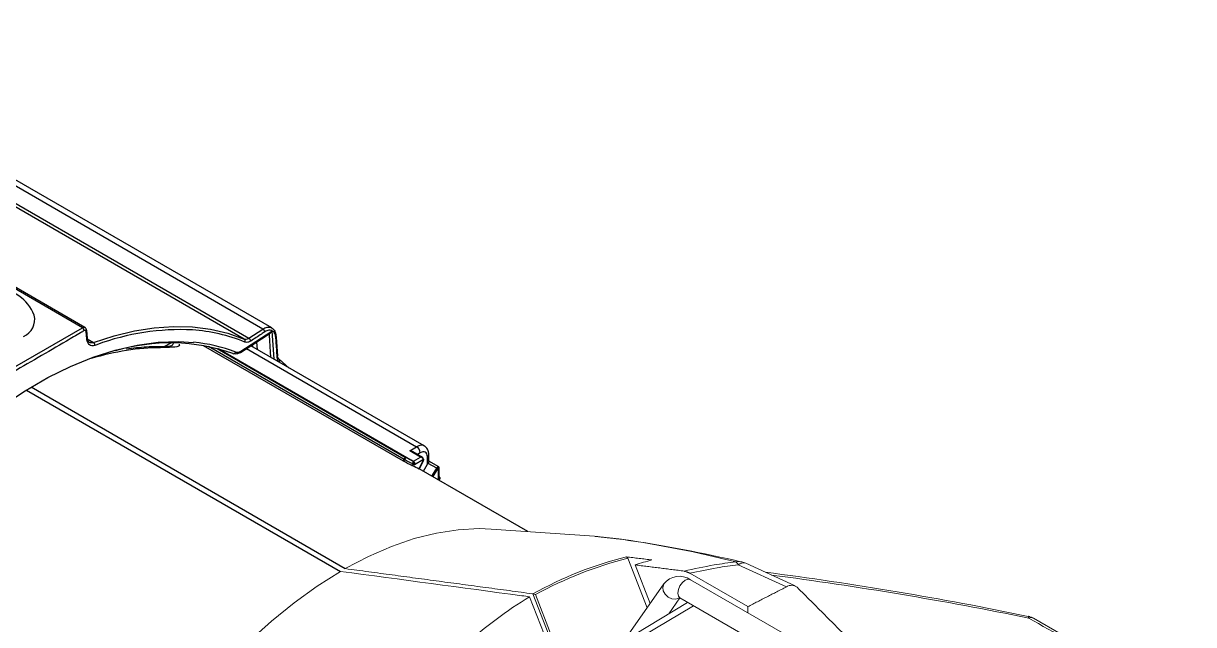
# Model space of a CAD drawing. Extents: x 8 to 113, y 1 to 87.
# Drawn here: x 24.06 to 31, y 66.02 to 69.59 of the extents above; entities that cross this region are included whole.
import ezdxf

# ---------------------------------------------------------------- set-up
doc = ezdxf.new("R2010")
doc.units = 0
doc.header["$MEASUREMENT"] = 0
doc.layers.add('OBJECT', color=7, linetype='CONTINUOUS')

msp = doc.modelspace()

# ---------------------------------------------------------------- linework, layer by layer
at = {"layer": 'OBJECT'}
for p, q in [((24.4076, 67.7802), (21.2787, 69.5864)), ((24.4228, 67.7816), (21.3174, 69.5743)), ((25.5323, 67.779), (22.6086, 69.4668)), ((25.4794, 67.7727), (22.6122, 69.4279)), ((25.3682, 67.7133), (22.5971, 69.3131)), ((22.6257, 69.3173), (25.3956, 67.7183)), ((23.8174, 67.4395), (24.4076, 67.7802)), ((24.4381, 67.7186), (24.4339, 67.7631)), ((25.3489, 67.6407), (25.5325, 67.7598)), ((25.3956, 67.7183), (25.4794, 67.7727)), ((25.5325, 67.7598), (25.5434, 67.5947)), ((24.4361, 67.7151), (24.4733, 67.6936)), ((24.4937, 67.6796), (24.4821, 67.6755)), ((24.8895, 67.6677), (24.9338, 67.6898)), ((25.1242, 67.6752), (26.3121, 66.9895)), ((26.3176, 66.9991), (25.1571, 67.669)), ((26.4367, 67.079), (25.4077, 67.6731)), ((25.4191, 67.6665), (25.4182, 67.6799)), ((25.4417, 67.6952), (25.4445, 67.6518)), ((25.5675, 67.6142), (25.5606, 67.7245)), ((25.2076, 67.6572), (26.3302, 67.0091)), ((26.3692, 66.9883), (25.2129, 67.6558)), ((25.2185, 67.6542), (26.3715, 66.9886)), ((25.3828, 67.6569), (26.3921, 67.0742)), ((25.575, 67.5929), (25.6361, 67.5412)), ((25.5818, 67.5725), (25.5782, 67.5753)), ((24.0754, 67.41), (25.9399, 66.3336)), ((25.9682, 66.35), (24.1032, 67.4266)), ((26.3507, 67.0491), (26.3921, 67.0742)), ((26.4153, 67.0118), (26.3507, 67.0491)), ((26.4278, 67.0096), (26.3689, 67.0436)), ((26.3121, 66.9895), (26.3176, 66.999)), ((26.3197, 66.9978), (26.3142, 66.9883)), ((26.3176, 66.999), (26.3176, 66.9991)), ((26.3197, 66.9979), (26.3197, 66.9978)), ((26.3633, 66.9622), (26.3684, 66.9711)), ((26.3684, 66.9711), (26.3686, 66.9716)), ((26.371, 66.9872), (26.3692, 66.9883)), ((26.3715, 66.9886), (26.3733, 66.9875)), ((26.3733, 66.9875), (26.4153, 67.0118)), ((26.3733, 66.9875), (26.3747, 66.9866)), ((26.433, 66.9975), (26.3786, 66.9661)), ((26.4138, 67.0384), (26.3964, 67.0278)), ((26.4061, 66.9419), (26.4313, 66.9913)), ((26.4069, 66.9415), (26.4323, 66.9911)), ((26.4573, 66.9701), (26.4563, 67.014)), ((26.5111, 66.946), (26.4601, 66.9754)), ((26.4654, 66.987), (26.4646, 67.026)), ((26.5234, 66.9547), (26.4654, 66.9882)), ((26.3723, 66.9689), (26.3673, 66.9602)), ((26.3727, 66.9695), (26.3723, 66.9689)), ((27.0529, 66.57), (26.4075, 66.9426)), ((26.432, 66.9284), (26.4573, 66.9701)), ((26.4814, 66.8999), (26.5111, 66.946)), ((26.5169, 66.9421), (26.4875, 66.8965)), ((26.5215, 66.8839), (26.5215, 66.9466)), ((26.5259, 66.8944), (26.5259, 66.9504)), ((26.5244, 66.8751), (26.5271, 66.8799)), ((26.5252, 66.8747), (26.5279, 66.8794)), ((26.5271, 66.8799), (26.5275, 66.8806)), ((26.5279, 66.8794), (26.5284, 66.8802))]:
    msp.add_line(p, q, dxfattribs=at)
at = {"layer": 'OBJECT', "linetype": 'Continuous', "lineweight": 15}
for p, q in [((27.4471, 66.543), (26.8354, 66.5855)), ((27.646, 66.4117), (27.7602, 66.1172)), ((27.6894, 66.3727), (27.7785, 66.1432)), ((28.5871, 66.2423), (28.3007, 66.3734)), ((28.6396, 66.2478), (28.3462, 66.3821)), ((28.3586, 66.125), (28.0145, 66.3237)), ((28.6436, 65.9235), (28.0179, 66.2847)), ((27.8605, 66.2598), (27.6481, 65.9577)), ((27.0627, 66.1835), (27.149, 65.9612)), ((27.176, 65.9577), (27.0816, 66.2011)), ((27.0982, 66.1964), (27.1916, 65.9556)), ((28.0004, 66.1505), (27.6052, 65.9109)), ((27.8889, 66.083), (27.9549, 66.1768)), ((27.9554, 66.1765), (28.5811, 65.8153)), ((27.6604, 65.9059), (28.0357, 66.1301)), ((31.0047, 65.5112), (30.0537, 66.0564))]:
    msp.add_line(p, q, dxfattribs=at)
at = {"layer": 'OBJECT', "flags": 128}
for points in [[(24.4339, 67.7122), (24.4315, 67.7373), (24.4297, 67.7567)], [(24.4733, 67.6936), (24.5959, 67.7329), (24.7164, 67.7619), (24.8343, 67.7803), (24.9492, 67.7881), (25.0605, 67.7853), (25.1677, 67.7718), (25.2704, 67.7478), (25.3682, 67.7133)], [(22.9529, 66.2704), (23.0598, 66.4273), (23.1725, 66.5783), (23.2903, 66.7226), (23.4125, 66.8593), (23.5387, 66.9877), (23.668, 67.1073), (23.7998, 67.2172), (23.9334, 67.317), (24.068, 67.4062), (24.203, 67.4841), (24.3377, 67.5505), (24.4713, 67.6049), (24.6031, 67.6471), (24.7324, 67.6769), (24.8585, 67.694), (24.9808, 67.6985), (25.068, 67.6936)], [(26.3197, 66.9978), (26.3194, 66.998), (26.3191, 66.9981), (26.3188, 66.9983), (26.3186, 66.9984), (26.3183, 66.9986), (26.3181, 66.9987), (26.3178, 66.9989), (26.3176, 66.999)]]:
    msp.add_lwpolyline(points, dxfattribs=at)
at = {"layer": 'OBJECT', "linetype": 'Continuous', "lineweight": 15, "flags": 128}
for points in [[(25.9684, 66.3505), (26.1058, 66.4225), (26.2423, 66.4819), (26.3771, 66.5284), (26.5094, 66.5617), (26.6386, 66.5817), (26.7637, 66.5881), (26.8354, 66.5855)], [(24.6935, 65.0209), (24.7959, 65.1872), (24.9051, 65.3479), (25.0205, 65.5023), (25.1413, 65.6495), (25.267, 65.7884), (25.3966, 65.9184), (25.5296, 66.0386), (25.665, 66.1484), (25.8021, 66.2471), (25.9402, 66.3342)], [(27.9866, 66.2817), (27.9697, 66.268), (27.9554, 66.2487), (27.9458, 66.2266), (27.9424, 66.2051), (27.9458, 66.1875), (27.9554, 66.1765), (27.9554, 66.1765)], [(28.0179, 66.2847), (28.0035, 66.2875), (27.9866, 66.2817)], [(27.8605, 66.2599), (27.8593, 66.2581), (27.8533, 66.2395), (27.8561, 66.2186), (27.8674, 66.1984), (27.8854, 66.1821), (27.9074, 66.1722), (27.9301, 66.1702), (27.9499, 66.1763), (27.9525, 66.1779)], [(27.9483, 66.1799), (27.9479, 66.1798), (27.9535, 66.1775), (27.9554, 66.1765)], [(30.0319, 66.0654), (30.0246, 66.0679), (30.0224, 66.0681)], [(30.0317, 66.066), (30.0305, 66.0663), (30.0235, 66.0675)], [(30.0534, 66.0557), (30.0433, 66.0616), (30.0314, 66.065)]]:
    msp.add_lwpolyline(points, dxfattribs=at)
at = {"layer": 'OBJECT'}
for centre, radius, start, end in [((23.8907, 67.7664), 0.2466, 20.84499, 159.16972), ((24.0192, 67.8269), 0.1055, 291.29104, 14.9873), ((24.3954, 67.7606), 0.0231, 5.79474, 57.9521), ((24.4266, 67.7633), 0.00726, 294.64896, 358.04226), ((24.9904, 66.3411), 1.4277, 87.14323, 110.3564), ((24.9957, 66.7745), 0.9947, 67.74538, 86.20677), ((25.4686, 67.7534), 0.0221, 5.44353, 60.69893), ((24.4308, 67.7188), 0.00725, 294.65359, 358.26359), ((24.4621, 67.677), 0.02, 355.70473, 55.99709), ((24.9285, 66.5562), 1.1338, 70.86464, 106.69381), ((24.8531, 67.6315), 0.0356, 58.51855, 89.95981), ((24.9778, 66.7342), 0.9637, 69.3201, 84.63004), ((25.3599, 67.7018), 0.0143, 332.12351, 54.13296), ((25.3847, 67.6989), 0.0222, 5.49579, 60.57381), ((25.5538, 67.7232), 0.00703, 10.37635, 68.67354), ((25.5538, 67.7246), 0.00689, 297.33697, 359.24975), ((25.3054, 67.6396), 0.0133, 246.77541, 343.38731), ((25.3427, 67.6381), 0.006, 272.03642, 302.40071), ((25.3409, 67.6395), 0.00815, 307.97387, 8.76534), ((25.5609, 67.6142), 0.00685, 297.41582, 0.46146), ((25.5676, 67.5824), 0.0128, 326.02309, 54.59024), ((26.3686, 67.0354), 0.0454, 3.76011, 58.77566), ((26.1329, 66.6621), 0.3842, 60.91008, 61.27196), ((28.4432, 70.5688), 4.1531, 240.02711, 240.08976), ((26.024, 66.2821), 0.7708, 63.10115, 63.43818), ((26.37, 66.9908), 0.00262, 251.07905, 304.83823), ((26.3718, 66.9901), 0.00298, 254.76295, 300.91311), ((26.3704, 66.9831), 0.00383, 50.2193, 56.85288), ((26.371, 66.9819), 0.00427, 56.28154, 70.21726), ((26.419, 66.9979), 0.014, 331.85304, 358.36965), ((26.4321, 66.9924), 0.0013, 234.33619, 276.96545), ((26.4322, 66.9996), 0.00227, 290.81516, 357.97174), ((26.4459, 67.0301), 0.0191, 303.04687, 347.76814), ((26.021, 66.1779), 0.8555, 63.24657, 66.11612), ((26.0269, 66.1895), 0.8524, 65.63212, 66.09407), ((26.529, 66.9349), 0.021, 121.73294, 148.2158), ((26.483, 66.8972), 0.0563, 52.91251, 60.01241), ((26.5289, 66.9347), 0.014, 121.73105, 148.2165), ((26.5138, 66.9463), 0.00769, 2.67025, 57.40155), ((26.0286, 66.1906), 0.8506, 54.12277, 54.5856), ((26.5913, 66.9911), 0.1284, 239.99695, 240.40629), ((26.5265, 66.8785), 0.00224, 40.08713, 63.87531)]:
    msp.add_arc(centre, radius, start, end, dxfattribs=at)
at = {"layer": 'OBJECT', "linetype": 'Continuous', "lineweight": 15}
for centre, radius, start, end in [((26.6557, 59.9087), 6.6842, 75.87462, 81.81141), ((26.4151, 58.3143), 8.2977, 76.70913, 81.64794), ((28.1884, 64.2173), 2.2711, 104.04899, 119.13843), ((27.6328, 66.4073), 0.0138, 18.22483, 72.12089), ((28.1883, 64.2277), 2.2503, 103.94607, 118.97355), ((28.3027, 66.3013), 0.091, 77.24493, 99.97266), ((28.2627, 66.3577), 0.0411, 22.47079, 53.8991), ((28.3313, 66.3364), 0.0481, 72.03809, 129.62541), ((28.2962, 66.273), 0.12, 65.41152, 77.43055), ((27.9523, 66.1895), 0.1156, 55.42587, 142.55103), ((25.8079, 45.7462), 20.7534, 78.28408, 82.65378), ((25.7451, 45.1267), 21.3637, 78.44167, 82.59334), ((28.6173, 66.1966), 0.0549, 51.6533, 123.51106), ((28.3059, 64.1179), 2.4108, 121.04135, 132.45736), ((27.0774, 66.1549), 0.0464, 63.3311, 83.62051), ((30.0389, 66.0276), 0.0324, 62.86144, 114.09885)]:
    msp.add_arc(centre, radius, start, end, dxfattribs=at)
at = {"layer": 'OBJECT'}
for centre, major_axis, ratio, start_param, end_param in [((24.0664, 65.3497), (1.3422, 2.1691), 0.596708, 0.357038, 0.591293), ((26.3932, 67.0002), (0.0428, 0.0792), 0.577089, 6.238484, 7.053199), ((26.4149, 66.9889), (0.0278, 0.0532), 0.576709, 5.474205, 7.045002), ((25.3664, 64.5992), (4.3995, -2.5368), 0.50212, 1.633221, 1.644183), ((25.344, 64.6121), (4.4167, -2.5467), 0.50212, 1.627897, 1.638809), ((25.3452, 64.6114), (4.4243, -2.5511), 0.504205, 1.629613, 1.638283), ((26.4153, 66.9995), (0.0175, 0.0038), 0.675526, 6.137955, 7.708752), ((26.4153, 66.9995), (0.0175, -0.0038), 0.675481, 0.146098, 1.716894), ((26.4356, 66.9815), (0.0215, 0.0326), 0.626572, 4.775157, 4.930046), ((26.5109, 66.9446), (0.0126, 0.01), 0.166635, 0.06609, 0.852553), ((26.5109, 66.9446), (0.015, 0.006), 0.167449, 5.43078, 6.20908)]:
    msp.add_ellipse(centre, major_axis=major_axis, ratio=ratio, start_param=start_param, end_param=end_param, dxfattribs=at)
at = {"layer": 'OBJECT', "linetype": 'Continuous', "lineweight": 15}
msp.add_ellipse((28.9185, 61.7683), major_axis=(-1.0463, 4.6541), ratio=0.670157, start_param=0.02679, end_param=0.059264, dxfattribs=at)
at = {"layer": 'OBJECT'}
for points, knots in [([(24.4183, 67.763), (24.4113, 67.7588), (24.3764, 67.7382), (24.2294, 67.6516), (24.04, 67.5419), (23.8767, 67.4497), (23.8279, 67.4221)], [0, 0, 0, 0, 0.035928, 0.179639, 0.754501, 1, 1, 1, 1]), ([(24.4076, 67.7802), (24.41, 67.7812), (24.4147, 67.7834), (24.42, 67.7833), (24.4221, 67.7816), (24.4226, 67.7812)], [0, 0, 0, 0, 0.428343, 0.856682, 1, 1, 1, 1]), ([(24.4297, 67.7567), (24.4294, 67.7581), (24.4289, 67.7608), (24.4268, 67.7634), (24.4238, 67.7646), (24.4208, 67.7643), (24.419, 67.7633), (24.4183, 67.763)], [0, 0, 0, 0, 0.219081, 0.438183, 0.656825, 0.874764, 1, 1, 1, 1]), ([(24.4337, 67.763), (24.4338, 67.7634), (24.4339, 67.767), (24.4314, 67.7729), (24.4273, 67.7789), (24.4237, 67.7807), (24.4226, 67.7812)], [0, 0, 0, 0, 0.051155, 0.467909, 0.839673, 1, 1, 1, 1]), ([(25.3459, 67.6331), (25.3586, 67.6413), (25.4176, 67.6793), (25.4763, 67.7176), (25.5223, 67.7476)], [0, 0, 0, 0, 0.215378, 1, 1, 1, 1]), ([(25.4906, 67.7555), (25.484, 67.7512), (25.4561, 67.733), (25.4281, 67.7149), (25.4068, 67.7011)], [0, 0, 0, 0, 0.237767, 1, 1, 1, 1]), ([(25.4794, 67.7727), (25.4876, 67.777), (25.5041, 67.7855), (25.5267, 67.7838), (25.5442, 67.7712), (25.5539, 67.7516), (25.5557, 67.7358), (25.5564, 67.7298)], [0, 0, 0, 0, 0.216872, 0.433758, 0.650331, 0.86677, 1, 1, 1, 1]), ([(25.557, 67.7185), (25.5557, 67.7268), (25.5532, 67.7435), (25.541, 67.7597), (25.524, 67.7668), (25.5062, 67.7644), (25.4949, 67.758), (25.4906, 67.7555)], [0, 0, 0, 0, 0.2168, 0.433617, 0.650078, 0.866405, 1, 1, 1, 1]), ([(25.5268, 67.6043), (25.5267, 67.6068), (25.5237, 67.6535), (25.5205, 67.7003), (25.5176, 67.7445)], [0, 0, 0, 0, 0.055057, 1, 1, 1, 1]), ([(25.5223, 67.7475), (25.5241, 67.7489), (25.5282, 67.7521), (25.5312, 67.7569), (25.5325, 67.7597), (25.5325, 67.7598)], [0, 0, 0, 0, 0.423171, 0.990563, 1, 1, 1, 1]), ([(24.4821, 67.6755), (24.4761, 67.6741), (24.4642, 67.6713), (24.4492, 67.6777), (24.4379, 67.691), (24.4352, 67.705), (24.4339, 67.7122)], [0, 0, 0, 0, 0.24726, 0.494506, 0.742148, 1, 1, 1, 1]), ([(24.4351, 67.7186), (24.436, 67.7147), (24.438, 67.7053), (24.4464, 67.6957), (24.4587, 67.6902), (24.4684, 67.6925), (24.4733, 67.6936)], [0, 0, 0, 0, 0.185314, 0.456434, 0.726525, 1, 1, 1, 1]), ([(24.8531, 67.6671), (24.8316, 67.6668), (24.7712, 67.6657), (24.7089, 67.6582), (24.6688, 67.6533)], [0, 0, 0, 0, 0.355114, 1, 1, 1, 1]), ([(24.933, 67.6711), (24.9331, 67.6711), (24.9336, 67.6713), (24.9283, 67.6701), (24.9158, 67.6687), (24.8896, 67.6675), (24.8679, 67.667), (24.8533, 67.667), (24.853, 67.667)], [0, 0, 0, 0, 0.031661, 0.154507, 0.366346, 0.642326, 0.992328, 1, 1, 1, 1]), ([(24.9817, 67.6831), (24.9828, 67.6804), (24.9858, 67.6726), (24.9638, 67.665), (24.9223, 67.6623), (24.8835, 67.662), (24.8716, 67.6619)], [0, 0, 0, 0, 0.119994, 0.343648, 0.798956, 1, 1, 1, 1]), ([(24.9272, 67.6693), (24.9322, 67.6716), (24.9414, 67.6758), (24.9479, 67.6826), (24.9478, 67.688), (24.9452, 67.6913), (24.9429, 67.6928), (24.9415, 67.6936)], [0, 0, 0, 0, 0.37512, 0.698444, 0.860066, 0.91918, 1, 1, 1, 1]), ([(25.3682, 67.7133), (25.3722, 67.7124), (25.3801, 67.7106), (25.39, 67.7146), (25.3951, 67.7179), (25.3956, 67.7183)], [0, 0, 0, 0, 0.471916, 0.943784, 1, 1, 1, 1]), ([(25.4068, 67.7011), (25.401, 67.6979), (25.3886, 67.6913), (25.378, 67.6938), (25.3725, 67.6951)], [0, 0, 0, 0, 0.474046, 1, 1, 1, 1]), ([(25.5641, 67.6081), (25.5636, 67.6165), (25.5612, 67.6532), (25.5588, 67.69), (25.557, 67.7185)], [0, 0, 0, 0, 0.226063, 1, 1, 1, 1]), ([(25.3429, 67.6321), (25.3364, 67.6292), (25.3236, 67.6234), (25.3091, 67.6242), (25.302, 67.6268), (25.3002, 67.6274)], [0, 0, 0, 0, 0.4348008, 0.86249, 1, 1, 1, 1]), ([(25.3181, 67.6358), (25.3228, 67.6347), (25.3322, 67.6324), (25.3433, 67.6379), (25.3489, 67.6407)], [0, 0, 0, 0, 0.4877, 1, 1, 1, 1]), ([(25.5634, 67.6195), (25.5643, 67.6139), (25.566, 67.6024), (25.572, 67.5961), (25.575, 67.5929)], [0, 0, 0, 0, 0.487924, 1, 1, 1, 1]), ([(25.5782, 67.5753), (25.5746, 67.5791), (25.5671, 67.5868), (25.5651, 67.6009), (25.5641, 67.6081)], [0, 0, 0, 0, 0.4881139, 1, 1, 1, 1]), ([(26.3687, 67.0433), (26.3671, 67.0443), (26.3617, 67.0476), (26.3552, 67.0487), (26.3508, 67.0491), (26.3507, 67.0491)], [0, 0, 0, 0, 0.299251, 0.988648, 1, 1, 1, 1]), ([(26.4646, 67.026), (26.4641, 67.0318), (26.4629, 67.0459), (26.4548, 67.0649), (26.4434, 67.0736), (26.4385, 67.0773)], [0, 0, 0, 0, 0.286569, 0.690798, 1, 1, 1, 1]), ([(26.3142, 66.9883), (26.3137, 66.9886), (26.313, 66.989), (26.3123, 66.9894), (26.3121, 66.9895)], [0, 0, 0, 0, 0.642025, 1, 1, 1, 1]), ([(26.3176, 66.9991), (26.3185, 67.0005), (26.3203, 67.0034), (26.3234, 67.0067), (26.3265, 67.0089), (26.3287, 67.0095), (26.3298, 67.0093), (26.3302, 67.0091), (26.3302, 67.0091)], [0, 0, 0, 0, 0.220241, 0.440416, 0.662375, 0.887721, 0.990552, 1, 1, 1, 1]), ([(26.3302, 67.0091), (26.3302, 67.0091), (26.33, 67.0092), (26.3292, 67.0092), (26.3275, 67.0083), (26.325, 67.0058), (26.3223, 67.0022), (26.3206, 66.9994), (26.3197, 66.9979)], [0, 0, 0, 0, 0.009469, 0.112282, 0.337626, 0.559587, 0.779757, 1, 1, 1, 1]), ([(26.3686, 66.9716), (26.3693, 66.973), (26.3707, 66.9759), (26.3721, 66.9801), (26.3728, 66.9837), (26.3726, 66.9851), (26.3725, 66.9859)], [0, 0, 0, 0, 0.2424469, 0.4846068, 0.7345673, 1, 1, 1, 1]), ([(26.3725, 66.9863), (26.3725, 66.9863), (26.372, 66.9866), (26.3715, 66.9869), (26.371, 66.9872)], [0, 0, 0, 0, 0.026958, 1, 1, 1, 1]), ([(26.3725, 66.9859), (26.3724, 66.986), (26.3724, 66.9861), (26.3724, 66.9863), (26.3725, 66.9863), (26.3725, 66.9863)], [0, 0, 0, 0, 0.5070186, 0.8253404, 1, 1, 1, 1]), ([(26.3725, 66.9863), (26.3729, 66.9862), (26.3734, 66.9862), (26.3742, 66.9864), (26.3746, 66.9866), (26.3747, 66.9866)], [0, 0, 0, 0, 0.533187, 0.872784, 1, 1, 1, 1]), ([(26.3734, 66.9854), (26.374, 66.9843), (26.3752, 66.9821), (26.3752, 66.9773), (26.3742, 66.973), (26.3731, 66.9705), (26.3727, 66.9695)], [0, 0, 0, 0, 0.303882, 0.585787, 0.849413, 1, 1, 1, 1]), ([(26.3747, 66.9866), (26.3746, 66.9866), (26.3743, 66.9864), (26.3737, 66.986), (26.3732, 66.986), (26.3729, 66.986)], [0, 0, 0, 0, 0.1241272, 0.4682484, 1, 1, 1, 1]), ([(26.3729, 66.986), (26.3729, 66.986), (26.3729, 66.986), (26.3729, 66.986), (26.3729, 66.9859), (26.3731, 66.9857), (26.3733, 66.9855), (26.3734, 66.9854)], [0, 0, 0, 0, 0.032647, 0.074772, 0.183229, 0.638254, 1, 1, 1, 1]), ([(26.3786, 66.9661), (26.3786, 66.9661), (26.3788, 66.9668), (26.3791, 66.9692), (26.379, 66.9735), (26.3778, 66.9785), (26.3759, 66.9826), (26.3741, 66.9846), (26.3734, 66.9854)], [0, 0, 0, 0, 0.009999, 0.107437, 0.369947, 0.606841, 0.826, 1, 1, 1, 1]), ([(26.3747, 66.9866), (26.3752, 66.9861), (26.3768, 66.9847), (26.3787, 66.9814), (26.3799, 66.9767), (26.38, 66.9714), (26.3792, 66.9678), (26.3786, 66.9661), (26.3786, 66.9661)], [0, 0, 0, 0, 0.116664, 0.314981, 0.524431, 0.755205, 0.990672, 1, 1, 1, 1]), ([(26.4323, 66.9911), (26.4329, 66.9926), (26.4342, 66.9954), (26.4344, 66.9983), (26.4345, 66.9996)], [0, 0, 0, 0, 0.5492309, 1, 1, 1, 1]), ([(26.4652, 66.987), (26.4653, 66.9866), (26.4653, 66.9856), (26.4641, 66.983), (26.4623, 66.9796), (26.4609, 66.9768), (26.4601, 66.9754)], [0, 0, 0, 0, 0.248157, 0.50484, 0.75229, 1, 1, 1, 1]), ([(26.3673, 66.9602), (26.367, 66.9603), (26.3663, 66.9607), (26.3649, 66.9614), (26.3638, 66.9619), (26.3633, 66.9622)], [0, 0, 0, 0, 0.322923, 0.64581, 1, 1, 1, 1]), ([(26.4069, 66.9415), (26.4069, 66.9415), (26.407, 66.9414), (26.4067, 66.9416), (26.4062, 66.9418), (26.4061, 66.9419)], [0, 0, 0, 0, 0.092122, 0.638153, 1, 1, 1, 1]), ([(26.5258, 66.9502), (26.5258, 66.9505), (26.5259, 66.9514), (26.5253, 66.9529), (26.5243, 66.9542), (26.5235, 66.9546), (26.5232, 66.9548)], [0, 0, 0, 0, 0.16946, 0.490655, 0.828126, 1, 1, 1, 1]), ([(26.5259, 66.8964), (26.526, 66.8963), (26.5266, 66.8953), (26.5267, 66.8929), (26.5259, 66.8891), (26.5238, 66.8861), (26.5221, 66.8844), (26.5216, 66.8839), (26.5215, 66.8839)], [0, 0, 0, 0, 0.0123646, 0.2744047, 0.5576509, 0.8715416, 0.9880413, 1, 1, 1, 1]), ([(26.5215, 66.8839), (26.5216, 66.8839), (26.5228, 66.8853), (26.5246, 66.8882), (26.526, 66.8919), (26.5258, 66.8939), (26.5258, 66.8944)], [0, 0, 0, 0, 0.016641, 0.436838, 0.848653, 1, 1, 1, 1]), ([(26.5275, 66.8806), (26.5282, 66.882), (26.5294, 66.885), (26.5293, 66.8899), (26.5282, 66.894), (26.5265, 66.8959), (26.5259, 66.8967)], [0, 0, 0, 0, 0.2754, 0.550468, 0.834407, 1, 1, 1, 1]), ([(26.5278, 66.894), (26.5279, 66.8938), (26.5291, 66.8922), (26.5297, 66.8882), (26.5294, 66.8835), (26.5282, 66.881), (26.5278, 66.8801)], [0, 0, 0, 0, 0.039441, 0.427909, 0.791344, 1, 1, 1, 1])]:
    msp.add_open_spline(points, degree=3, knots=knots, dxfattribs=at)
at = {"layer": 'OBJECT', "linetype": 'Continuous', "lineweight": 15}
for points in [[(27.6077, 66.5248), (27.4471, 66.5426)], [(27.7891, 66.402), (27.6371, 66.4205)], [(25.9684, 66.3505), (27.0816, 66.2011)], [(27.6894, 66.3727), (27.9807, 66.3359)], [(28.0145, 66.3237), (27.9807, 66.3359)], [(28.5871, 66.2423), (28.3586, 66.125)], [(28.6514, 66.2396), (29.3067, 65.5834)], [(27.0816, 66.2011), (27.0826, 66.201)], [(28.358, 66.0884), (28.3586, 66.125)]]:
    msp.add_open_spline(points, degree=1, dxfattribs=at)
for points, knots in [([(27.9807, 66.3359), (28.0395, 66.3489), (28.1391, 66.3709), (28.244, 66.3851), (28.2869, 66.3909)], [0, 0, 0, 0, 0.590738, 1, 1, 1, 1]), ([(28.3007, 66.3734), (28.2586, 66.3678), (28.1608, 66.3549), (28.0676, 66.335), (28.0145, 66.3237)], [0, 0, 0, 0, 0.429878, 1, 1, 1, 1]), ([(27.0627, 66.1835), (27.0472, 66.1856), (26.673, 66.2358), (26.2988, 66.286), (25.9402, 66.3342)], [0, 0, 0, 0, 0.041647, 1, 1, 1, 1]), ([(30.0235, 66.0675), (30.0233, 66.0681), (30.0231, 66.0688), (30.0224, 66.0683), (30.0224, 66.0683)], [0, 0, 0, 0, 0.947499, 1, 1, 1, 1]), ([(30.0257, 66.0571), (30.0255, 66.0587), (30.0249, 66.0637), (30.024, 66.0659), (30.0235, 66.0675)], [0, 0, 0, 0, 0.311857, 1, 1, 1, 1]), ([(30.9853, 65.5104), (30.9619, 65.5238), (30.7964, 65.618), (30.4765, 65.8003), (30.1801, 65.9691), (30.0257, 66.0571)], [0, 0, 0, 0, 0.07326, 0.517167, 1, 1, 1, 1])]:
    msp.add_open_spline(points, degree=3, knots=knots, dxfattribs=at)

doc.saveas('drawing.dxf')
